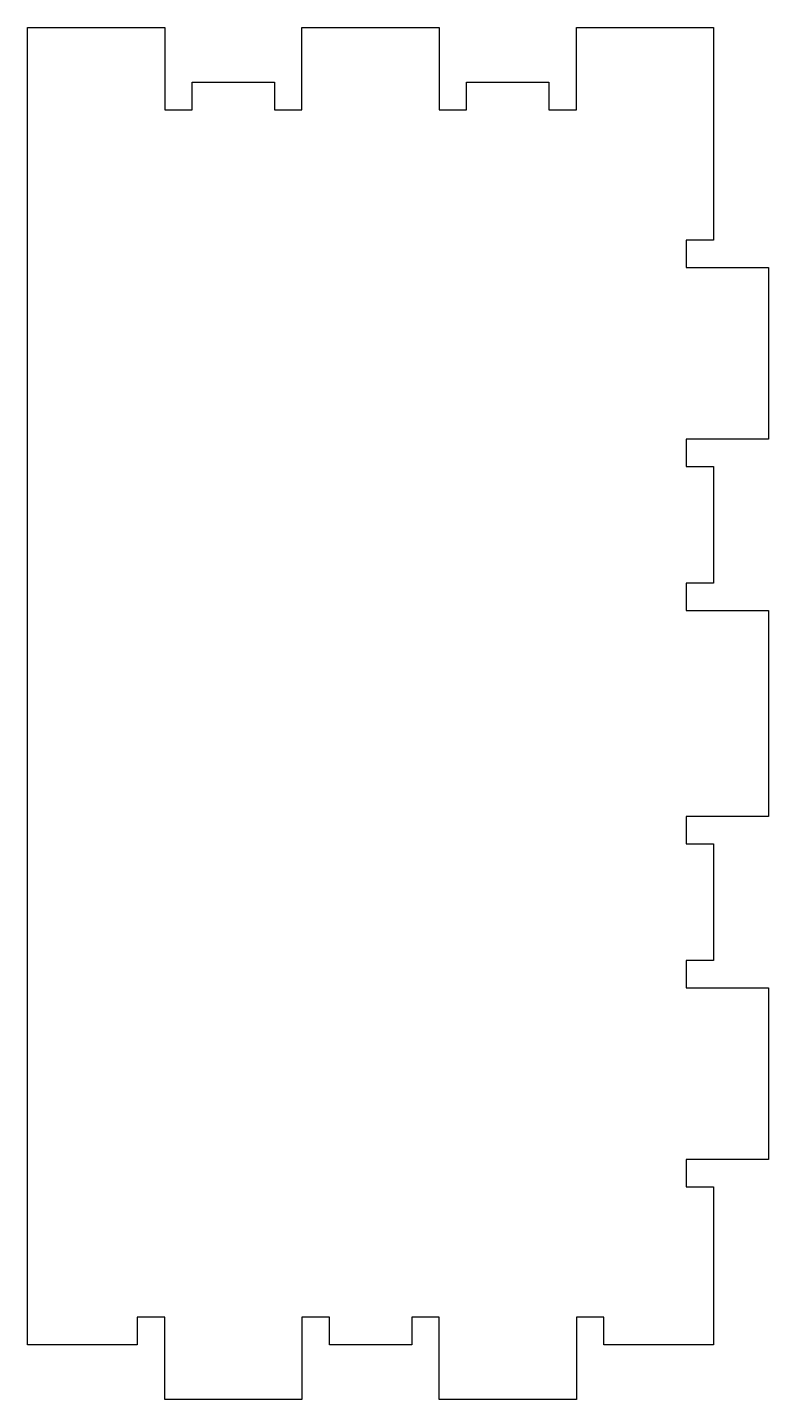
# Model space of a CAD drawing. Header units: millimetres. Extents: x 0 to 21.6, y 0 to 40.
import ezdxf

# ---------------------------------------------------------------- set-up
doc = ezdxf.new("R2010")
doc.units = ezdxf.units.MM
doc.layers.add('Default', color=18, linetype='Continuous', true_color=0x000000)

msp = doc.modelspace()

# ---------------------------------------------------------------- linework, layer by layer
at = {"layer": 'Default'}
msp.add_lwpolyline([(16, 40), (20, 40), (20, 33.8), (19.2, 33.8), (19.2, 33), (20, 33), (21.6, 33), (21.6, 28), (20, 28), (19.2, 28), (19.2, 27.2), (20, 27.2), (20, 23.8), (19.2, 23.8), (19.2, 23), (20, 23), (21.6, 23), (21.6, 17), (20, 17), (19.2, 17), (19.2, 16.2), (20, 16.2), (20, 12.8), (19.2, 12.8), (19.2, 12), (20, 12), (21.6, 12), (21.6, 7), (20, 7), (19.2, 7), (19.2, 6.2), (20, 6.2), (20, 1.6), (16.8, 1.6), (16.8, 2.4), (16, 2.4), (16, 1.6), (16, 0), (12, 0), (12, 1.6), (12, 2.4), (11.2, 2.4), (11.2, 1.6), (8.8, 1.6), (8.8, 2.4), (8, 2.4), (8, 1.6), (8, 0), (4, 0), (4, 1.6), (4, 2.4), (3.2, 2.4), (3.2, 1.6), (0, 1.6), (0, 40), (4, 40), (4, 38.4), (4, 37.6), (4.8, 37.6), (4.8, 38.4), (7.2, 38.4), (7.2, 37.6), (8, 37.6), (8, 38.4), (8, 40), (12, 40), (12, 38.4), (12, 37.6), (12.8, 37.6), (12.8, 38.4), (15.2, 38.4), (15.2, 37.6), (16, 37.6), (16, 38.4)], close=True, dxfattribs=at)

doc.saveas('drawing.dxf')
